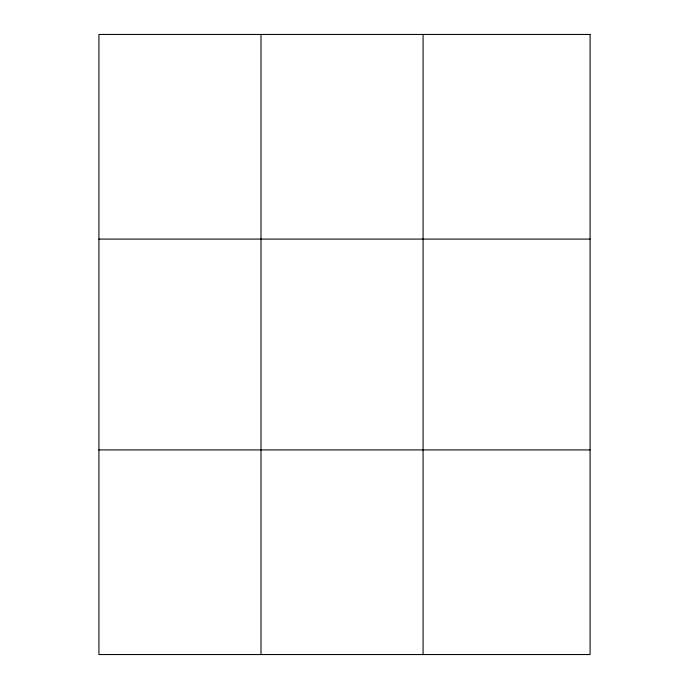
<?xml version="1.0" encoding="UTF-8"?>
<svg xmlns="http://www.w3.org/2000/svg" width="689" height="689" viewBox="0 0 689 689"><rect width="100%" height="100%" fill="white"/><g stroke="black" fill="none" stroke-linecap="round" stroke-linejoin="round"><path stroke-width="1.03" d="M261.002 34.45L261.002 654.55M423.08 34.45L423.08 654.55M98.923 239.083L590.077 239.083M98.923 449.917L590.077 449.917M590.077 34.45L590.077 654.55L98.923 654.55L98.923 34.45L590.077 34.45"/></g></svg>
